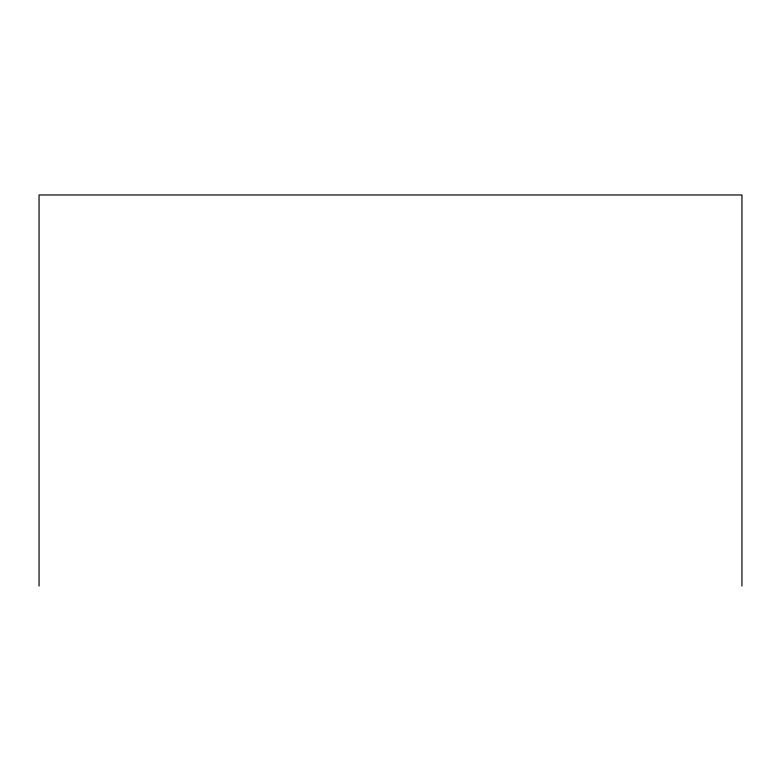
<?xml version="1.0" encoding="UTF-8"?>
<svg xmlns="http://www.w3.org/2000/svg" width="781" height="781" viewBox="0 0 781 781"><rect width="100%" height="100%" fill="white"/><g stroke="black" fill="none" stroke-linecap="round" stroke-linejoin="round"><path stroke-width="1.17" d="M741.95 586.033L741.95 194.967L39.05 194.967L39.05 586.033"/></g></svg>
